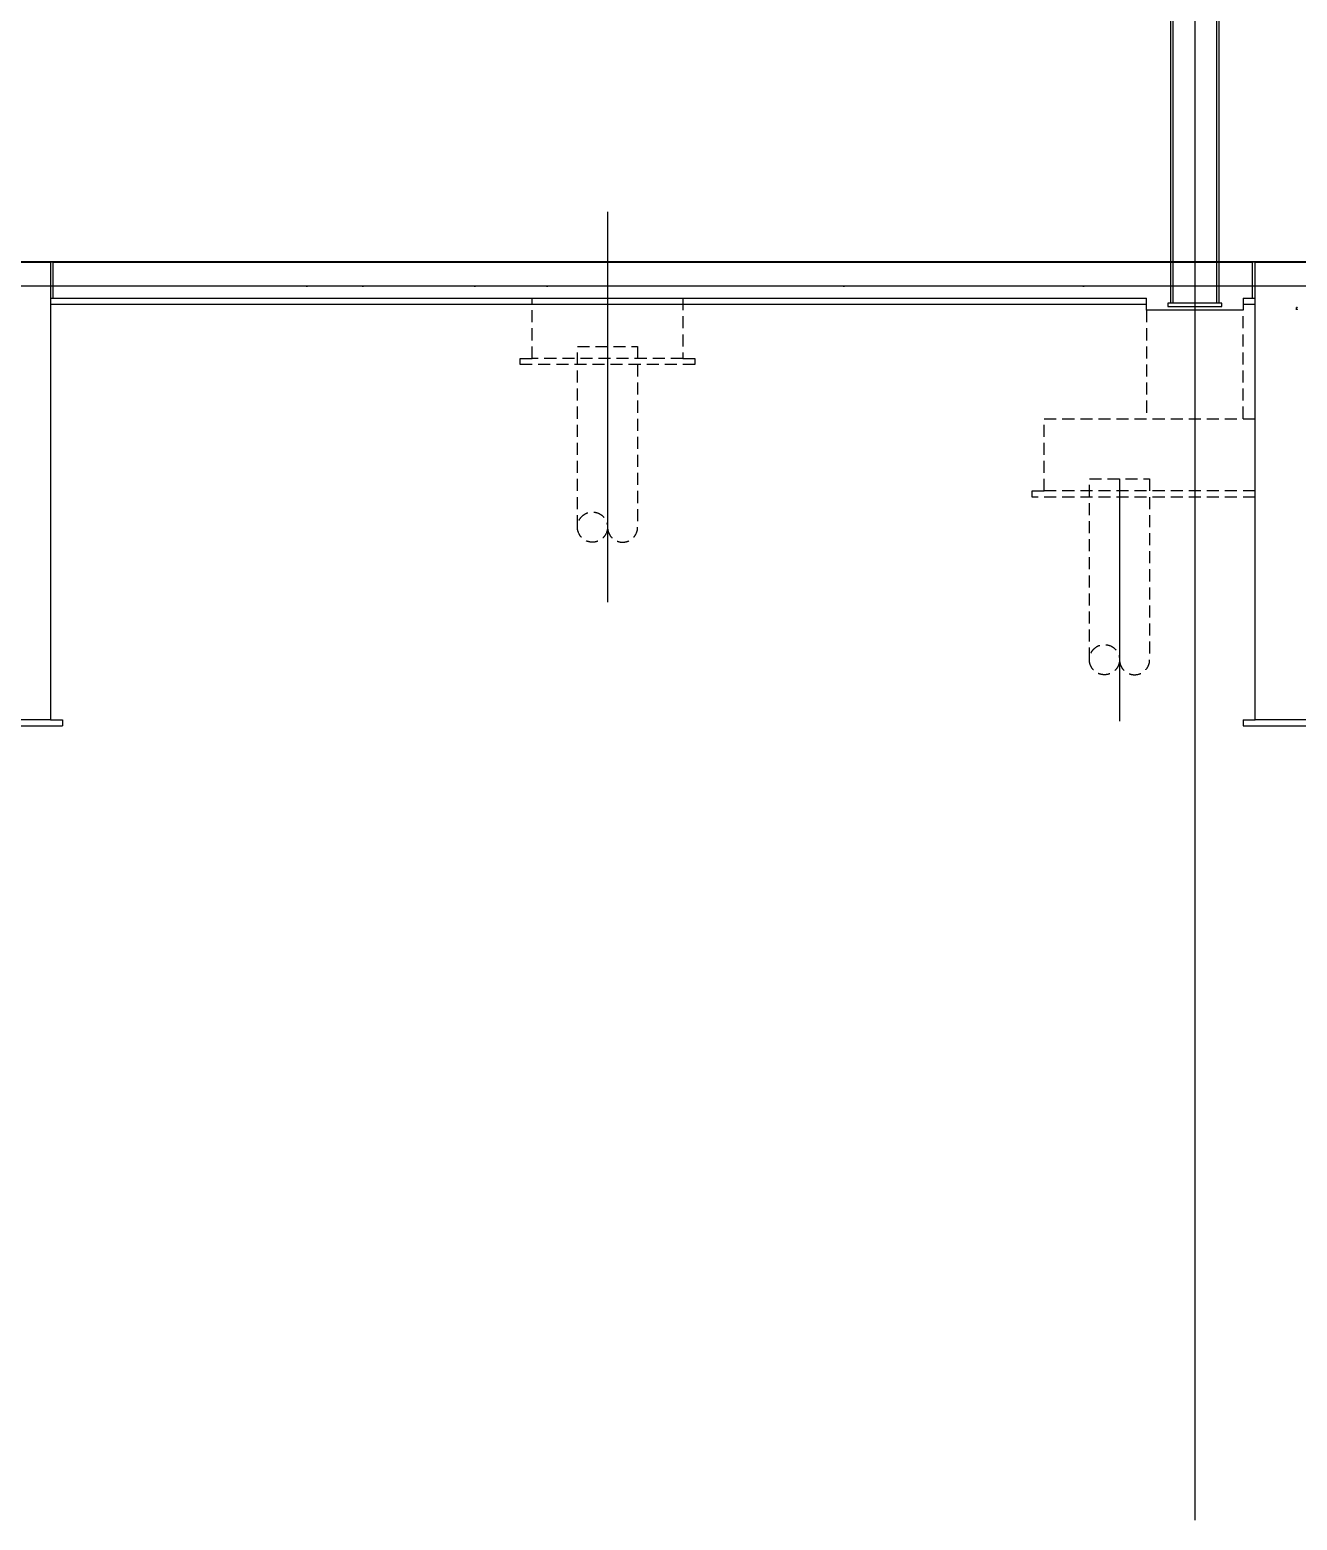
# Model space of a CAD drawing. Header units: millimetres. Extents: x 5349504 to 6791112, y -2212455 to -2153443.
# Drawn here: x 6478340 to 6488861, y -2208365 to -2195997 of the extents above; entities that cross this region are included whole.
import ezdxf

# ---------------------------------------------------------------- set-up
doc = ezdxf.new("R2010")
doc.units = ezdxf.units.MM
doc.header["$LTSCALE"] = 400
doc.linetypes.add('CEN', pattern=[62, 60, -1, 0, -1])
doc.linetypes.add('HIDDEN', pattern=[0.375, 0.25, -0.125])
doc.layers.get('DEFPOINTS').update_dxf_attribs({"color": 140})
for name, color, linetype in [('5ELEV', 5, 'Continuous'), ('CEN', 1, 'CEN'), ('CONC', 2, 'Continuous'), ('EQUIP', 8, 'Continuous'), ('GRND', 8, 'Continuous'), ('HID_UG', 5, 'HIDDEN')]:
    doc.layers.add(name, color=color, linetype=linetype)

# ---------------------------------------------------------------- blocks, each defined once
blk = doc.blocks.new('BL-EQ-SECT_1_20230313')
at = {"layer": 'DEFPOINTS'}
blk.add_line((276, 3253), (107776, 3253), dxfattribs=at)
at = {"layer": 'EQUIP'}
for p, q in [((67927, 2871), (67927, 2872)), ((67927, 2858), (67927, 2859)), ((67928, 2874), (67933, 2874)), ((67928, 2857), (67933, 2857)), ((67934, 2858), (67934, 2872))]:
    blk.add_line(p, q, dxfattribs=at)
for centre, radius, start, end in [((67925, 2871), 1.87, 314.255, 352.5385), ((67925, 2859), 1.87, 7.4615, 45.745), ((67929, 2872), 2.19, 120.4715, 173.6843), ((67929, 2858), 2.19, 186.3157, 239.5285), ((67932, 2872), 2.19, 6.3157, 59.5285), ((67932, 2858), 2.19, 300.4715, 353.6843)]:
    blk.add_arc(centre, radius, start, end, dxfattribs=at)
blk = doc.blocks.new('PHC500 EL')
at = {"layer": 'DEFPOINTS'}
blk.add_line((0, 100), (0, -1909), dxfattribs=at)
at = {"layer": 'HID_UG'}
blk.add_lwpolyline([(-250, -1400), (-250, 100), (250, 100), (250, -1400)], dxfattribs=at)
blk.add_circle((-125, -1400), 125, dxfattribs=at)
blk.add_arc((125, -1400), 125, 180, 0, dxfattribs=at)

msp = doc.modelspace()

# ---------------------------------------------------------------- linework, layer by layer
at = {"layer": 'GRND'}
msp.add_line((6488411, -2201724), (6488511, -2201724), dxfattribs=at)
for points in [[(6474011, -2201724), (6473911, -2201724), (6473911, -2201774), (6478611, -2201774)], [(6478511, -2201724), (6478611, -2201724), (6478611, -2201774)], [(6488411, -2201724), (6488411, -2201724), (6488411, -2201774), (6493111, -2201774)]]:
    msp.add_lwpolyline(points, dxfattribs=at)

# ---------------------------------------------------------------- block references
at = {"layer": 'GRND', "xscale": -1}
msp.add_blockref('BL-EQ-SECT_1_20230313', (6556788, -2201176), dxfattribs=at)

# ---------------------------------------------------------------- next in the draw order: linework, layer by layer
at = {"layer": '5ELEV'}
for points in [[(6488211, -2198264), (6487811, -2198264), (6487811, -2185370), (6488211, -2185370)], [(6488190, -2198264), (6487832, -2198264), (6487832, -2185370), (6488190, -2185370)], [(6487786, -2198294), (6488236, -2198294), (6488236, -2198264), (6487786, -2198264)]]:
    msp.add_lwpolyline(points, close=True, dxfattribs=at)
at = {"layer": 'CEN'}
for p, q in [((6488011, -2159975), (6488011, -2208365)), ((6483136, -2197507), (6483136, -2200746)), ((6583899, -2197924), (6421182, -2197924)), ((6487536, -2197924), (6421182, -2197924)), ((6507036, -2197924), (6421182, -2197924)), ((6526836, -2197924), (6421182, -2197924)), ((6546036, -2197924), (6421182, -2197924)), ((6556036, -2197924), (6421182, -2197924)), ((6500961, -2197924), (6421182, -2197924)), ((6500961, -2197924), (6421182, -2197924)), ((6500961, -2197924), (6421182, -2197924)), ((6500961, -2197924), (6421182, -2197924)), ((6500961, -2197924), (6421182, -2197924)), ((6529841, -2197924), (6421182, -2197924)), ((6529841, -2197924), (6421182, -2197924)), ((6530305, -2197924), (6421182, -2197924)), ((6530305, -2197924), (6421182, -2197924)), ((6583899, -2198124), (6421182, -2198124)), ((6500961, -2198124), (6421182, -2198124)), ((6556036, -2198124), (6421182, -2198124)), ((6530305, -2198124), (6421182, -2198124)), ((6529841, -2198124), (6421182, -2198124)), ((6500961, -2198124), (6421182, -2198124)), ((6546036, -2198124), (6421182, -2198124)), ((6530305, -2198124), (6421182, -2198124)), ((6529841, -2198124), (6421182, -2198124)), ((6500961, -2198124), (6421182, -2198124)), ((6526536, -2198124), (6421182, -2198124)), ((6500961, -2198124), (6421182, -2198124)), ((6507036, -2198124), (6421182, -2198124)), ((6500961, -2198124), (6421182, -2198124)), ((6487536, -2198124), (6421182, -2198124)), ((6482236, -2198124), (6421182, -2198124)), ((6482236, -2198124), (6421182, -2198124)), ((6482236, -2198124), (6421182, -2198124)), ((6482236, -2198124), (6421182, -2198124)), ((6482236, -2198124), (6421182, -2198124)), ((6482236, -2198124), (6421182, -2198124)), ((6482236, -2198124), (6421182, -2198124)), ((6482236, -2198124), (6421182, -2198124)), ((6482236, -2198124), (6421182, -2198124)), ((6482236, -2198124), (6421182, -2198124)), ((6482236, -2198124), (6421182, -2198124)), ((6482236, -2198124), (6421182, -2198124)), ((6482236, -2198124), (6421182, -2198124)), ((6482236, -2198124), (6421182, -2198124)), ((6482236, -2198124), (6421182, -2198124)), ((6496861, -2198124), (6421182, -2198124)), ((6496861, -2198124), (6421182, -2198124)), ((6496861, -2198124), (6421182, -2198124)), ((6496861, -2198124), (6421182, -2198124)), ((6496861, -2198124), (6421182, -2198124)), ((6496861, -2198124), (6421182, -2198124)), ((6496861, -2198124), (6421182, -2198124)), ((6496861, -2198124), (6421182, -2198124)), ((6496861, -2198124), (6421182, -2198124)), ((6496861, -2198124), (6421182, -2198124)), ((6496861, -2198124), (6421182, -2198124)), ((6496861, -2198124), (6421182, -2198124)), ((6496861, -2198124), (6421182, -2198124)), ((6496861, -2198124), (6421182, -2198124)), ((6511486, -2198124), (6421182, -2198124)), ((6511486, -2198124), (6421182, -2198124)), ((6511486, -2198124), (6421182, -2198124)), ((6511486, -2198124), (6421182, -2198124)), ((6511486, -2198124), (6421182, -2198124)), ((6511486, -2198124), (6421182, -2198124)), ((6511486, -2198124), (6421182, -2198124)), ((6511486, -2198124), (6421182, -2198124)), ((6516361, -2198124), (6421182, -2198124)), ((6516361, -2198124), (6421182, -2198124)), ((6516361, -2198124), (6421182, -2198124)), ((6516361, -2198124), (6421182, -2198124)), ((6516361, -2198124), (6421182, -2198124)), ((6516361, -2198124), (6421182, -2198124)), ((6516361, -2198124), (6421182, -2198124)), ((6516361, -2198124), (6421182, -2198124))]:
    msp.add_line(p, q, dxfattribs=at)
at = {"layer": 'CONC'}
for p in [(6478531, -2197924), (6488491, -2198224)]:
    msp.add_line(p, (6488491, -2197924), dxfattribs=at)
for points in [[(6478061, -2197924), (6478511, -2197924), (6478511, -2201724), (6474011, -2201724), (6474011, -2197924), (6474461, -2197924)], [(6478531, -2197924), (6478531, -2198224)], [(6492561, -2197924), (6493011, -2197924), (6493011, -2201724), (6488511, -2201724), (6488511, -2197924), (6488961, -2197924)], [(6478531, -2198224), (6487611, -2198224)], [(6488411, -2198224), (6488411, -2198324), (6487611, -2198324), (6487611, -2198224)], [(6488411, -2198224), (6488491, -2198224)]]:
    msp.add_lwpolyline(points, dxfattribs=at)
at = {"layer": 'GRND'}
for points in [[(6478511, -2198224), (6487611, -2198224)], [(6478511, -2198274), (6487611, -2198274)], [(6488411, -2198224), (6488511, -2198224)], [(6488411, -2198274), (6488511, -2198274)]]:
    msp.add_lwpolyline(points, dxfattribs=at)
at = {"layer": 'HID_UG'}
msp.add_lwpolyline([(6482511, -2198224), (6483761, -2198224), (6483761, -2198724), (6482511, -2198724)], close=True, dxfattribs=at)
for points in [[(6487611, -2198324), (6487611, -2199224)], [(6488411, -2199224), (6488411, -2198324)], [(6483761, -2198724), (6483861, -2198724), (6483861, -2198774), (6482411, -2198774), (6482411, -2198724), (6482511, -2198724)], [(6488511, -2199824), (6486761, -2199824), (6486761, -2199224), (6488511, -2199224)], [(6488511, -2199874), (6486661, -2199874), (6486661, -2199824), (6486761, -2199824)]]:
    msp.add_lwpolyline(points, dxfattribs=at)

# ---------------------------------------------------------------- next in the draw order: block references
for p in [(6483136, -2198724), (6487386, -2199824)]:
    msp.add_blockref('PHC500 EL', p, dxfattribs=at)

doc.saveas('drawing.dxf')
